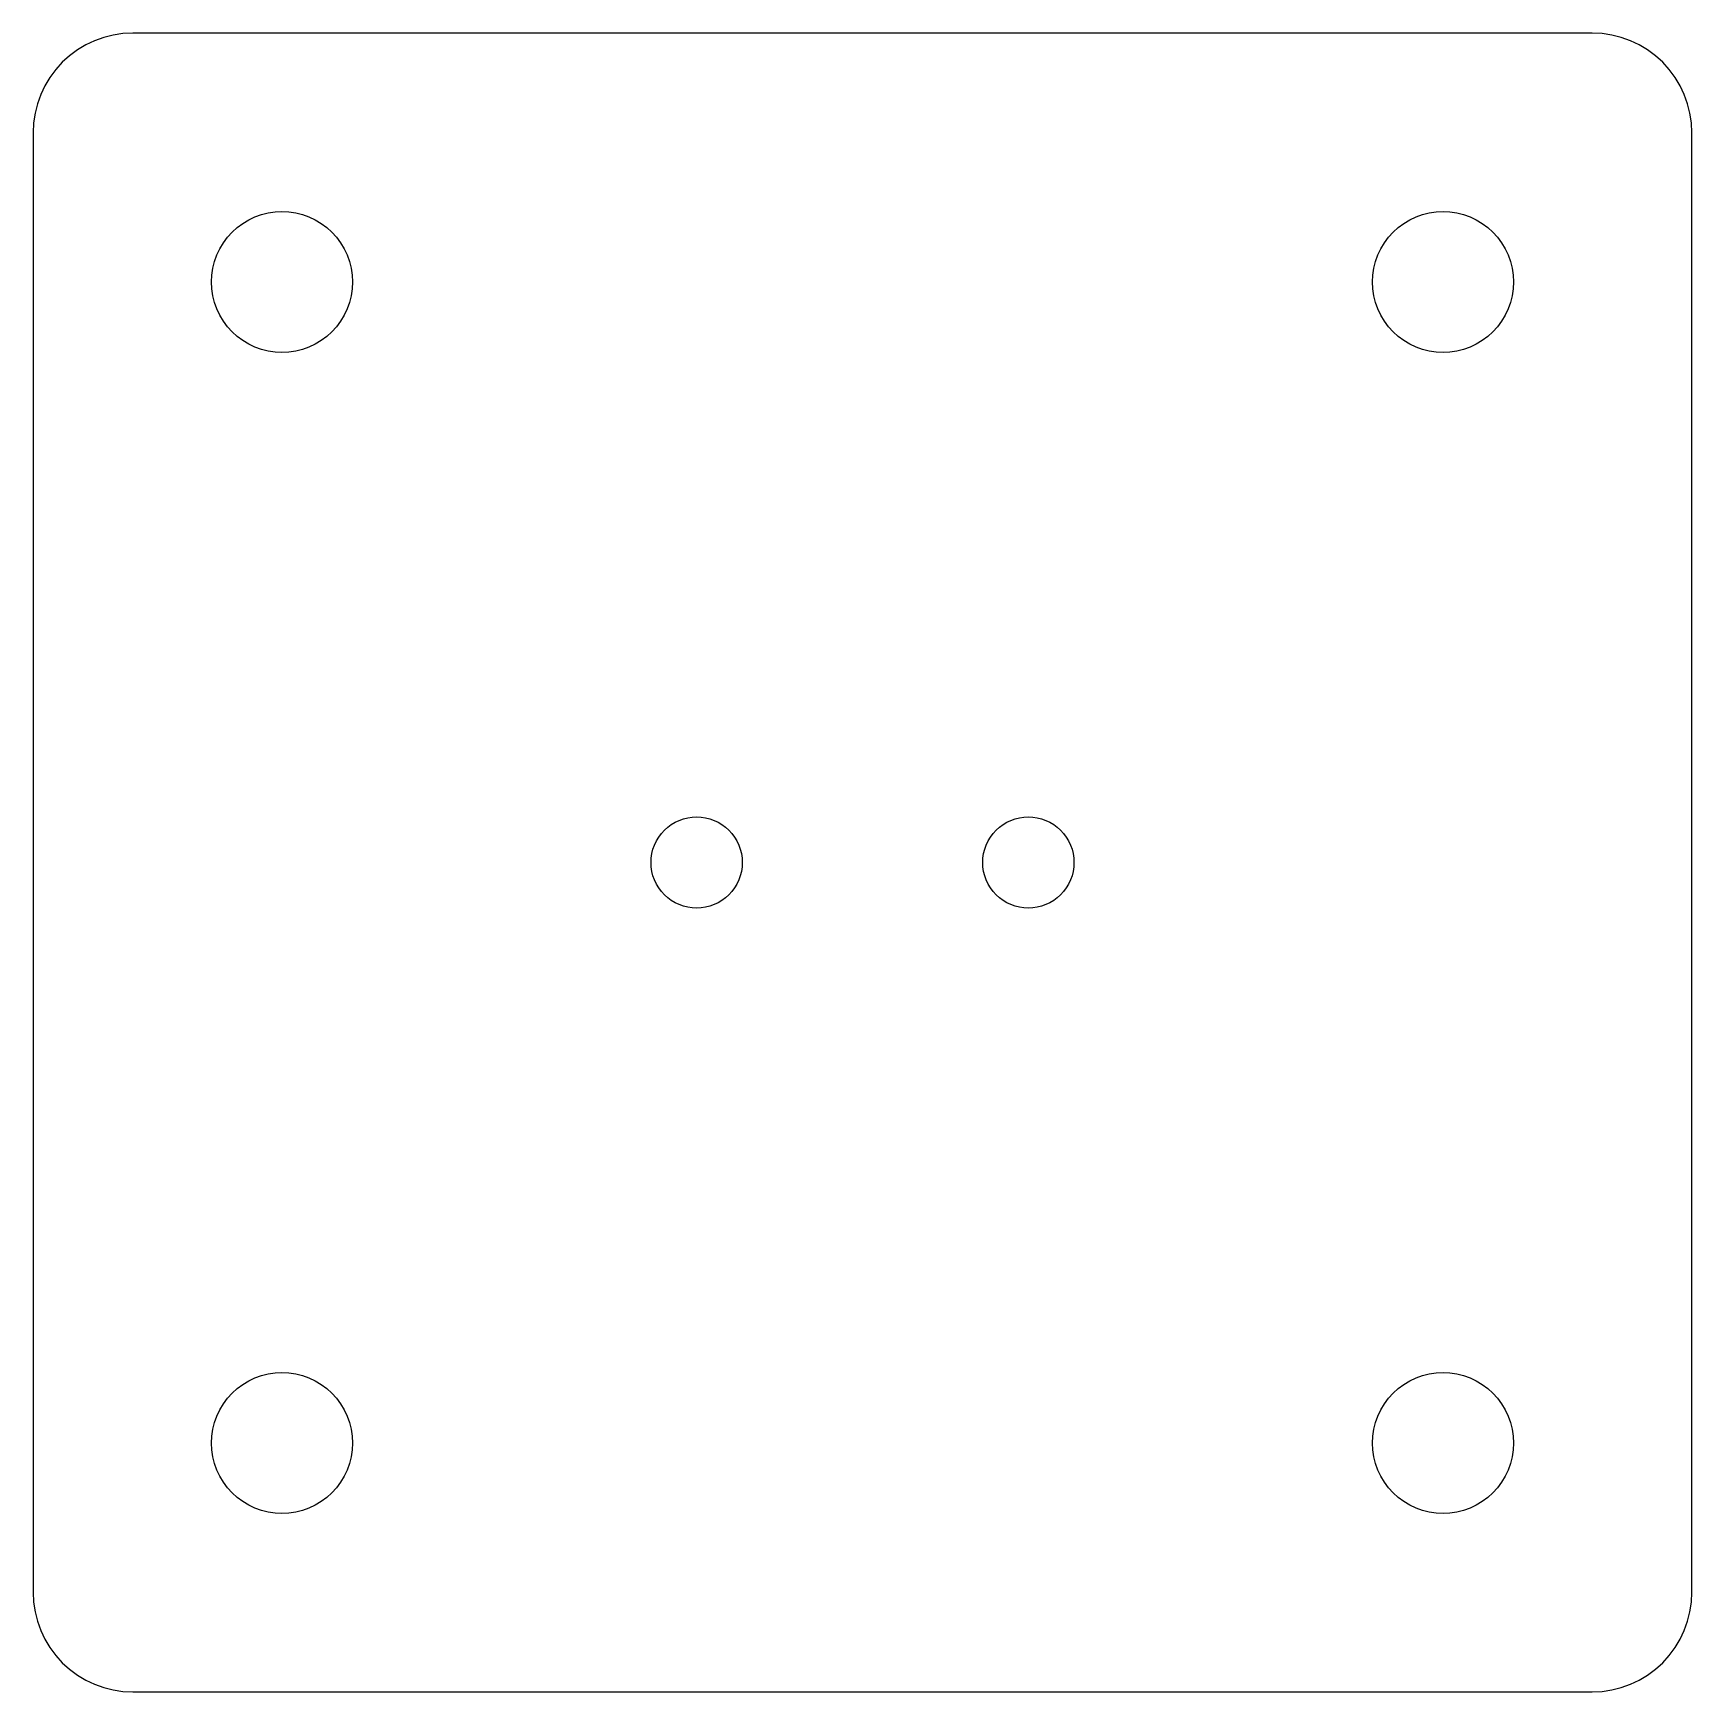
# Model space of a CAD drawing. Header units: metres. Extents: x -50 to 50, y -50 to 50.
import ezdxf

# ---------------------------------------------------------------- set-up
doc = ezdxf.new("R2010")
doc.units = ezdxf.units.M

msp = doc.modelspace()

# ---------------------------------------------------------------- linework, layer by layer
for p, q in [((-44, 50), (-44.5881, 49.9711)), ((44, 50), (-44, 50)), ((44.5881, 49.9711), (44, 50)), ((-46.8284, 49.2915), (-47.3334, 48.9888)), ((-46.2961, 49.5433), (-46.8284, 49.2915)), ((-45.7417, 49.7416), (-46.2961, 49.5433)), ((-45.1705, 49.8847), (-45.7417, 49.7416)), ((-44.5881, 49.9711), (-45.1705, 49.8847)), ((45.1705, 49.8847), (44.5881, 49.9711)), ((45.7417, 49.7416), (45.1705, 49.8847)), ((46.2961, 49.5433), (45.7417, 49.7416)), ((46.8284, 49.2915), (46.2961, 49.5433)), ((47.3334, 48.9888), (46.8284, 49.2915)), ((-48.2426, 48.2426), (-48.6381, 47.8064)), ((-47.8064, 48.6381), (-48.2426, 48.2426)), ((-47.3334, 48.9888), (-47.8064, 48.6381)), ((47.8064, 48.6381), (47.3334, 48.9888)), ((48.2426, 48.2426), (47.8064, 48.6381)), ((48.6381, 47.8064), (48.2426, 48.2426)), ((-48.9888, 47.3334), (-49.2915, 46.8284)), ((-48.6381, 47.8064), (-48.9888, 47.3334)), ((48.9888, 47.3334), (48.6381, 47.8064)), ((49.2915, 46.8284), (48.9888, 47.3334)), ((-49.5433, 46.2961), (-49.7416, 45.7417)), ((-49.2915, 46.8284), (-49.5433, 46.2961)), ((49.5433, 46.2961), (49.2915, 46.8284)), ((49.7416, 45.7417), (49.5433, 46.2961)), ((-49.8847, 45.1705), (-49.9711, 44.5881)), ((-49.7416, 45.7417), (-49.8847, 45.1705)), ((49.8847, 45.1705), (49.7416, 45.7417)), ((49.9711, 44.5881), (49.8847, 45.1705)), ((-49.9711, 44.5881), (-50, 44)), ((-50, 44), (-50, -44)), ((50, 44), (49.9711, 44.5881)), ((50, -44), (50, 44)), ((-36.6264, 38.9265), (-36.2337, 39.067)), ((-36.2337, 39.067), (-35.8291, 39.1683)), ((-35.8291, 39.1683), (-35.4166, 39.2295)), ((-35.4166, 39.2295), (-35, 39.25)), ((-35, 39.25), (-34.5834, 39.2295)), ((-34.5834, 39.2295), (-34.1709, 39.1683)), ((-34.1709, 39.1683), (-33.7663, 39.067)), ((-33.7663, 39.067), (-33.3736, 38.9265)), ((33.3736, 38.9265), (33.7663, 39.067)), ((33.7663, 39.067), (34.1709, 39.1683)), ((34.1709, 39.1683), (34.5834, 39.2295)), ((34.5834, 39.2295), (35, 39.25)), ((35, 39.25), (35.4166, 39.2295)), ((35.4166, 39.2295), (35.8291, 39.1683)), ((35.8291, 39.1683), (36.2337, 39.067)), ((36.2337, 39.067), (36.6264, 38.9265)), ((-38.2853, 37.6962), (-38.0052, 38.0052)), ((-38.0052, 38.0052), (-37.6962, 38.2853)), ((-37.6962, 38.2853), (-37.3612, 38.5337)), ((-37.3612, 38.5337), (-37.0034, 38.7482)), ((-37.0034, 38.7482), (-36.6264, 38.9265)), ((-33.3736, 38.9265), (-32.9966, 38.7482)), ((-32.9966, 38.7482), (-32.6388, 38.5337)), ((-32.6388, 38.5337), (-32.3038, 38.2853)), ((-32.3038, 38.2853), (-31.9948, 38.0052)), ((-31.9948, 38.0052), (-31.7147, 37.6962)), ((31.7147, 37.6962), (31.9948, 38.0052)), ((31.9948, 38.0052), (32.3038, 38.2853)), ((32.3038, 38.2853), (32.6388, 38.5337)), ((32.6388, 38.5337), (32.9966, 38.7482)), ((32.9966, 38.7482), (33.3736, 38.9265)), ((36.6264, 38.9265), (37.0034, 38.7482)), ((37.0034, 38.7482), (37.3612, 38.5337)), ((37.3612, 38.5337), (37.6962, 38.2853)), ((37.6962, 38.2853), (38.0052, 38.0052)), ((38.0052, 38.0052), (38.2853, 37.6962)), ((-38.9265, 36.6264), (-38.7482, 37.0034)), ((-38.7482, 37.0034), (-38.5337, 37.3612)), ((-38.5337, 37.3612), (-38.2853, 37.6962)), ((-31.7147, 37.6962), (-31.4662, 37.3612)), ((-31.4662, 37.3612), (-31.2518, 37.0034)), ((-31.2518, 37.0034), (-31.0735, 36.6264)), ((31.0735, 36.6264), (31.2518, 37.0034)), ((31.2518, 37.0034), (31.4662, 37.3612)), ((31.4662, 37.3612), (31.7147, 37.6962)), ((38.2853, 37.6962), (38.5337, 37.3612)), ((38.5337, 37.3612), (38.7482, 37.0034)), ((38.7482, 37.0034), (38.9265, 36.6264)), ((-39.1683, 35.8291), (-39.067, 36.2337)), ((-39.067, 36.2337), (-38.9265, 36.6264)), ((-31.0735, 36.6264), (-30.933, 36.2337)), ((-30.933, 36.2337), (-30.8316, 35.8291)), ((30.8316, 35.8291), (30.933, 36.2337)), ((30.933, 36.2337), (31.0735, 36.6264)), ((38.9265, 36.6264), (39.067, 36.2337)), ((39.067, 36.2337), (39.1683, 35.8291)), ((-39.25, 35), (-39.2295, 35.4166)), ((-39.2295, 34.5834), (-39.25, 35)), ((-39.2295, 35.4166), (-39.1683, 35.8291)), ((-30.8316, 35.8291), (-30.7705, 35.4166)), ((-30.7705, 35.4166), (-30.75, 35)), ((-30.75, 35), (-30.7705, 34.5834)), ((30.75, 35), (30.7705, 35.4166)), ((30.7705, 34.5834), (30.75, 35)), ((30.7705, 35.4166), (30.8316, 35.8291)), ((39.1683, 35.8291), (39.2295, 35.4166)), ((39.2295, 35.4166), (39.25, 35)), ((39.25, 35), (39.2295, 34.5834)), ((-39.1683, 34.1709), (-39.2295, 34.5834)), ((-39.067, 33.7663), (-39.1683, 34.1709)), ((-30.8316, 34.1709), (-30.933, 33.7663)), ((-30.7705, 34.5834), (-30.8316, 34.1709)), ((30.8316, 34.1709), (30.7705, 34.5834)), ((30.933, 33.7663), (30.8316, 34.1709)), ((39.1683, 34.1709), (39.067, 33.7663)), ((39.2295, 34.5834), (39.1683, 34.1709)), ((-38.9265, 33.3736), (-39.067, 33.7663)), ((-38.7482, 32.9966), (-38.9265, 33.3736)), ((-31.0735, 33.3736), (-31.2518, 32.9966)), ((-30.933, 33.7663), (-31.0735, 33.3736)), ((31.0735, 33.3736), (30.933, 33.7663)), ((31.2518, 32.9966), (31.0735, 33.3736)), ((38.9265, 33.3736), (38.7482, 32.9966)), ((39.067, 33.7663), (38.9265, 33.3736)), ((-38.5337, 32.6388), (-38.7482, 32.9966)), ((-38.2853, 32.3038), (-38.5337, 32.6388)), ((-38.0052, 31.9948), (-38.2853, 32.3038)), ((-31.7147, 32.3038), (-31.9948, 31.9948)), ((-31.4662, 32.6388), (-31.7147, 32.3038)), ((-31.2518, 32.9966), (-31.4662, 32.6388)), ((31.4662, 32.6388), (31.2518, 32.9966)), ((31.7147, 32.3038), (31.4662, 32.6388)), ((31.9948, 31.9948), (31.7147, 32.3038)), ((38.2853, 32.3038), (38.0052, 31.9948)), ((38.5337, 32.6388), (38.2853, 32.3038)), ((38.7482, 32.9966), (38.5337, 32.6388)), ((-37.6962, 31.7147), (-38.0052, 31.9948)), ((-37.3612, 31.4662), (-37.6962, 31.7147)), ((-37.0034, 31.2518), (-37.3612, 31.4662)), ((-36.6264, 31.0735), (-37.0034, 31.2518)), ((-36.2337, 30.933), (-36.6264, 31.0735)), ((-33.3736, 31.0735), (-33.7663, 30.933)), ((-32.9966, 31.2518), (-33.3736, 31.0735)), ((-32.6388, 31.4662), (-32.9966, 31.2518)), ((-32.3038, 31.7147), (-32.6388, 31.4662)), ((-31.9948, 31.9948), (-32.3038, 31.7147)), ((32.3038, 31.7147), (31.9948, 31.9948)), ((32.6388, 31.4662), (32.3038, 31.7147)), ((32.9966, 31.2518), (32.6388, 31.4662)), ((33.3736, 31.0735), (32.9966, 31.2518)), ((33.7663, 30.933), (33.3736, 31.0735)), ((36.6264, 31.0735), (36.2337, 30.933)), ((37.0034, 31.2518), (36.6264, 31.0735)), ((37.3612, 31.4662), (37.0034, 31.2518)), ((37.6962, 31.7147), (37.3612, 31.4662)), ((38.0052, 31.9948), (37.6962, 31.7147)), ((-35.8291, 30.8316), (-36.2337, 30.933)), ((-35.4166, 30.7705), (-35.8291, 30.8316)), ((-35, 30.75), (-35.4166, 30.7705)), ((-34.5834, 30.7705), (-35, 30.75)), ((-34.1709, 30.8316), (-34.5834, 30.7705)), ((-33.7663, 30.933), (-34.1709, 30.8316)), ((34.1709, 30.8316), (33.7663, 30.933)), ((34.5834, 30.7705), (34.1709, 30.8316)), ((35, 30.75), (34.5834, 30.7705)), ((35.4166, 30.7705), (35, 30.75)), ((35.8291, 30.8316), (35.4166, 30.7705)), ((36.2337, 30.933), (35.8291, 30.8316)), ((-11.9445, 1.94453), (-11.7446, 2.12578)), ((-11.7446, 2.12578), (-11.5278, 2.28653)), ((-11.5278, 2.28653), (-11.2963, 2.42528)), ((-11.2963, 2.42528), (-11.0524, 2.54066)), ((-11.0524, 2.54066), (-10.7983, 2.63158)), ((-10.7983, 2.63158), (-10.5365, 2.69716)), ((-10.5365, 2.69716), (-10.2695, 2.73676)), ((-10.2695, 2.73676), (-10, 2.75)), ((-10, 2.75), (-9.73044, 2.73676)), ((-9.73044, 2.73676), (-9.4635, 2.69716)), ((-9.4635, 2.69716), (-9.20171, 2.63158)), ((-9.20171, 2.63158), (-8.94762, 2.54066)), ((-8.94762, 2.54066), (-8.70364, 2.42528)), ((-8.70364, 2.42528), (-8.47217, 2.28653)), ((-8.47217, 2.28653), (-8.25542, 2.12578)), ((-8.25542, 2.12578), (-8.05545, 1.94453)), ((8.05545, 1.94453), (8.25542, 2.12578)), ((8.25542, 2.12578), (8.47217, 2.28653)), ((8.47217, 2.28653), (8.70364, 2.42528)), ((8.70364, 2.42528), (8.94762, 2.54066)), ((8.94762, 2.54066), (9.20171, 2.63158)), ((9.20171, 2.63158), (9.4635, 2.69716)), ((9.4635, 2.69716), (9.73044, 2.73676)), ((9.73044, 2.73676), (10, 2.75)), ((10, 2.75), (10.2695, 2.73676)), ((10.2695, 2.73676), (10.5365, 2.69716)), ((10.5365, 2.69716), (10.7983, 2.63158)), ((10.7983, 2.63158), (11.0524, 2.54066)), ((11.0524, 2.54066), (11.2963, 2.42528)), ((11.2963, 2.42528), (11.5278, 2.28653)), ((11.5278, 2.28653), (11.7446, 2.12578)), ((11.7446, 2.12578), (11.9445, 1.94453)), ((-12.6316, 0.798279), (-12.5407, 1.05237)), ((-12.5407, 1.05237), (-12.4253, 1.29634)), ((-12.4253, 1.29634), (-12.2865, 1.52782)), ((-12.2865, 1.52782), (-12.1258, 1.74457)), ((-12.1258, 1.74457), (-11.9445, 1.94453)), ((-8.05545, 1.94453), (-7.87421, 1.74457)), ((-7.87421, 1.74457), (-7.71346, 1.52782)), ((-7.71346, 1.52782), (-7.57471, 1.29634)), ((-7.57471, 1.29634), (-7.45932, 1.05237)), ((-7.45932, 1.05237), (-7.36841, 0.798279)), ((7.36841, 0.798279), (7.45932, 1.05237)), ((7.45932, 1.05237), (7.57471, 1.29634)), ((7.57471, 1.29634), (7.71346, 1.52782)), ((7.71346, 1.52782), (7.87421, 1.74457)), ((7.87421, 1.74457), (8.05545, 1.94453)), ((11.9445, 1.94453), (12.1258, 1.74457)), ((12.1258, 1.74457), (12.2865, 1.52782)), ((12.2865, 1.52782), (12.4253, 1.29634)), ((12.4253, 1.29634), (12.5407, 1.05237)), ((12.5407, 1.05237), (12.6316, 0.798279)), ((-12.75, 0), (-12.7368, 0.269547)), ((-12.7368, -0.269547), (-12.75, 0)), ((-12.7368, 0.269547), (-12.6972, 0.536484)), ((-12.6972, 0.536484), (-12.6316, 0.798279)), ((-7.36841, 0.798279), (-7.30283, 0.536484)), ((-7.30283, 0.536484), (-7.26323, 0.269547)), ((-7.26323, 0.269547), (-7.25, 0)), ((-7.25, 0), (-7.26323, -0.269547)), ((7.25, 0), (7.26323, 0.269547)), ((7.26323, -0.269547), (7.25, 0)), ((7.26323, 0.269547), (7.30283, 0.536484)), ((7.30283, 0.536484), (7.36841, 0.798279)), ((12.6316, 0.798279), (12.6972, 0.536484)), ((12.6972, 0.536484), (12.7368, 0.269547)), ((12.7368, 0.269547), (12.75, 0)), ((12.75, 0), (12.7368, -0.269547)), ((-12.6972, -0.536484), (-12.7368, -0.269547)), ((-12.6316, -0.798279), (-12.6972, -0.536484)), ((-12.5407, -1.05237), (-12.6316, -0.798279)), ((-7.36841, -0.798279), (-7.45932, -1.05237)), ((-7.30283, -0.536484), (-7.36841, -0.798279)), ((-7.26323, -0.269547), (-7.30283, -0.536484)), ((7.30283, -0.536484), (7.26323, -0.269547)), ((7.36841, -0.798279), (7.30283, -0.536484)), ((7.45932, -1.05237), (7.36841, -0.798279)), ((12.6316, -0.798279), (12.5407, -1.05237)), ((12.6972, -0.536484), (12.6316, -0.798279)), ((12.7368, -0.269547), (12.6972, -0.536484)), ((-12.4253, -1.29634), (-12.5407, -1.05237)), ((-12.2865, -1.52782), (-12.4253, -1.29634)), ((-12.1258, -1.74457), (-12.2865, -1.52782)), ((-11.9445, -1.94453), (-12.1258, -1.74457)), ((-11.7446, -2.12578), (-11.9445, -1.94453)), ((-8.05545, -1.94453), (-8.25542, -2.12578)), ((-7.87421, -1.74457), (-8.05545, -1.94453)), ((-7.71346, -1.52782), (-7.87421, -1.74457)), ((-7.57471, -1.29634), (-7.71346, -1.52782)), ((-7.45932, -1.05237), (-7.57471, -1.29634)), ((7.57471, -1.29634), (7.45932, -1.05237)), ((7.71346, -1.52782), (7.57471, -1.29634)), ((7.87421, -1.74457), (7.71346, -1.52782)), ((8.05545, -1.94453), (7.87421, -1.74457)), ((8.25542, -2.12578), (8.05545, -1.94453)), ((11.9445, -1.94453), (11.7446, -2.12578)), ((12.1258, -1.74457), (11.9445, -1.94453)), ((12.2865, -1.52782), (12.1258, -1.74457)), ((12.4253, -1.29634), (12.2865, -1.52782)), ((12.5407, -1.05237), (12.4253, -1.29634)), ((-11.5278, -2.28653), (-11.7446, -2.12578)), ((-11.2963, -2.42528), (-11.5278, -2.28653)), ((-11.0524, -2.54066), (-11.2963, -2.42528)), ((-10.7983, -2.63158), (-11.0524, -2.54066)), ((-10.5365, -2.69716), (-10.7983, -2.63158)), ((-10.2695, -2.73676), (-10.5365, -2.69716)), ((-10, -2.75), (-10.2695, -2.73676)), ((-9.73044, -2.73676), (-10, -2.75)), ((-9.4635, -2.69716), (-9.73044, -2.73676)), ((-9.20171, -2.63158), (-9.4635, -2.69716)), ((-8.94762, -2.54066), (-9.20171, -2.63158)), ((-8.70364, -2.42528), (-8.94762, -2.54066)), ((-8.47217, -2.28653), (-8.70364, -2.42528)), ((-8.25542, -2.12578), (-8.47217, -2.28653)), ((8.47217, -2.28653), (8.25542, -2.12578)), ((8.70364, -2.42528), (8.47217, -2.28653)), ((8.94762, -2.54066), (8.70364, -2.42528)), ((9.20171, -2.63158), (8.94762, -2.54066)), ((9.4635, -2.69716), (9.20171, -2.63158)), ((9.73044, -2.73676), (9.4635, -2.69716)), ((10, -2.75), (9.73044, -2.73676)), ((10.2695, -2.73676), (10, -2.75)), ((10.5365, -2.69716), (10.2695, -2.73676)), ((10.7983, -2.63158), (10.5365, -2.69716)), ((11.0524, -2.54066), (10.7983, -2.63158)), ((11.2963, -2.42528), (11.0524, -2.54066)), ((11.5278, -2.28653), (11.2963, -2.42528)), ((11.7446, -2.12578), (11.5278, -2.28653)), ((-36.6264, -31.0735), (-36.2337, -30.933)), ((-36.2337, -30.933), (-35.8291, -30.8316)), ((-35.8291, -30.8316), (-35.4166, -30.7705)), ((-35.4166, -30.7705), (-35, -30.75)), ((-35, -30.75), (-34.5834, -30.7705)), ((-34.5834, -30.7705), (-34.1709, -30.8316)), ((-34.1709, -30.8316), (-33.7663, -30.933)), ((-33.7663, -30.933), (-33.3736, -31.0735)), ((33.3736, -31.0735), (33.7663, -30.933)), ((33.7663, -30.933), (34.1709, -30.8316)), ((34.1709, -30.8316), (34.5834, -30.7705)), ((34.5834, -30.7705), (35, -30.75)), ((35, -30.75), (35.4166, -30.7705)), ((35.4166, -30.7705), (35.8291, -30.8316)), ((35.8291, -30.8316), (36.2337, -30.933)), ((36.2337, -30.933), (36.6264, -31.0735)), ((-38.2853, -32.3038), (-38.0052, -31.9948)), ((-38.0052, -31.9948), (-37.6962, -31.7147)), ((-37.6962, -31.7147), (-37.3612, -31.4662)), ((-37.3612, -31.4662), (-37.0034, -31.2518)), ((-37.0034, -31.2518), (-36.6264, -31.0735)), ((-33.3736, -31.0735), (-32.9966, -31.2518)), ((-32.9966, -31.2518), (-32.6388, -31.4662)), ((-32.6388, -31.4662), (-32.3038, -31.7147)), ((-32.3038, -31.7147), (-31.9948, -31.9948)), ((-31.9948, -31.9948), (-31.7147, -32.3038)), ((31.7147, -32.3038), (31.9948, -31.9948)), ((31.9948, -31.9948), (32.3038, -31.7147)), ((32.3038, -31.7147), (32.6388, -31.4662)), ((32.6388, -31.4662), (32.9966, -31.2518)), ((32.9966, -31.2518), (33.3736, -31.0735)), ((36.6264, -31.0735), (37.0034, -31.2518)), ((37.0034, -31.2518), (37.3612, -31.4662)), ((37.3612, -31.4662), (37.6962, -31.7147)), ((37.6962, -31.7147), (38.0052, -31.9948)), ((38.0052, -31.9948), (38.2853, -32.3038)), ((-38.9265, -33.3736), (-38.7482, -32.9966)), ((-38.7482, -32.9966), (-38.5337, -32.6388)), ((-38.5337, -32.6388), (-38.2853, -32.3038)), ((-31.7147, -32.3038), (-31.4662, -32.6388)), ((-31.4662, -32.6388), (-31.2518, -32.9966)), ((-31.2518, -32.9966), (-31.0735, -33.3736)), ((31.0735, -33.3736), (31.2518, -32.9966)), ((31.2518, -32.9966), (31.4662, -32.6388)), ((31.4662, -32.6388), (31.7147, -32.3038)), ((38.2853, -32.3038), (38.5337, -32.6388)), ((38.5337, -32.6388), (38.7482, -32.9966)), ((38.7482, -32.9966), (38.9265, -33.3736)), ((-39.1683, -34.1709), (-39.067, -33.7663)), ((-39.067, -33.7663), (-38.9265, -33.3736)), ((-31.0735, -33.3736), (-30.933, -33.7663)), ((-30.933, -33.7663), (-30.8316, -34.1709)), ((30.8316, -34.1709), (30.933, -33.7663)), ((30.933, -33.7663), (31.0735, -33.3736)), ((38.9265, -33.3736), (39.067, -33.7663)), ((39.067, -33.7663), (39.1683, -34.1709)), ((-39.25, -35), (-39.2295, -34.5834)), ((-39.2295, -35.4166), (-39.25, -35)), ((-39.2295, -34.5834), (-39.1683, -34.1709)), ((-30.8316, -34.1709), (-30.7705, -34.5834)), ((-30.7705, -34.5834), (-30.75, -35)), ((-30.75, -35), (-30.7705, -35.4166)), ((30.75, -35), (30.7705, -34.5834)), ((30.7705, -35.4166), (30.75, -35)), ((30.7705, -34.5834), (30.8316, -34.1709)), ((39.1683, -34.1709), (39.2295, -34.5834)), ((39.2295, -34.5834), (39.25, -35)), ((39.25, -35), (39.2295, -35.4166)), ((-39.1683, -35.8291), (-39.2295, -35.4166)), ((-39.067, -36.2337), (-39.1683, -35.8291)), ((-30.8316, -35.8291), (-30.933, -36.2337)), ((-30.7705, -35.4166), (-30.8316, -35.8291)), ((30.8316, -35.8291), (30.7705, -35.4166)), ((30.933, -36.2337), (30.8316, -35.8291)), ((39.1683, -35.8291), (39.067, -36.2337)), ((39.2295, -35.4166), (39.1683, -35.8291)), ((-38.9265, -36.6264), (-39.067, -36.2337)), ((-38.7482, -37.0034), (-38.9265, -36.6264)), ((-31.0735, -36.6264), (-31.2518, -37.0034)), ((-30.933, -36.2337), (-31.0735, -36.6264)), ((31.0735, -36.6264), (30.933, -36.2337)), ((31.2518, -37.0034), (31.0735, -36.6264)), ((38.9265, -36.6264), (38.7482, -37.0034)), ((39.067, -36.2337), (38.9265, -36.6264)), ((-38.5337, -37.3612), (-38.7482, -37.0034)), ((-38.2853, -37.6962), (-38.5337, -37.3612)), ((-38.0052, -38.0052), (-38.2853, -37.6962)), ((-31.7147, -37.6962), (-31.9948, -38.0052)), ((-31.4662, -37.3612), (-31.7147, -37.6962)), ((-31.2518, -37.0034), (-31.4662, -37.3612)), ((31.4662, -37.3612), (31.2518, -37.0034)), ((31.7147, -37.6962), (31.4662, -37.3612)), ((31.9948, -38.0052), (31.7147, -37.6962)), ((38.2853, -37.6962), (38.0052, -38.0052)), ((38.5337, -37.3612), (38.2853, -37.6962)), ((38.7482, -37.0034), (38.5337, -37.3612)), ((-37.6962, -38.2853), (-38.0052, -38.0052)), ((-37.3612, -38.5337), (-37.6962, -38.2853)), ((-37.0034, -38.7482), (-37.3612, -38.5337)), ((-36.6264, -38.9265), (-37.0034, -38.7482)), ((-36.2337, -39.067), (-36.6264, -38.9265)), ((-33.3736, -38.9265), (-33.7663, -39.067)), ((-32.9966, -38.7482), (-33.3736, -38.9265)), ((-32.6388, -38.5337), (-32.9966, -38.7482)), ((-32.3038, -38.2853), (-32.6388, -38.5337)), ((-31.9948, -38.0052), (-32.3038, -38.2853)), ((32.3038, -38.2853), (31.9948, -38.0052)), ((32.6388, -38.5337), (32.3038, -38.2853)), ((32.9966, -38.7482), (32.6388, -38.5337)), ((33.3736, -38.9265), (32.9966, -38.7482)), ((33.7663, -39.067), (33.3736, -38.9265)), ((36.6264, -38.9265), (36.2337, -39.067)), ((37.0034, -38.7482), (36.6264, -38.9265)), ((37.3612, -38.5337), (37.0034, -38.7482)), ((37.6962, -38.2853), (37.3612, -38.5337)), ((38.0052, -38.0052), (37.6962, -38.2853)), ((-35.8291, -39.1683), (-36.2337, -39.067)), ((-35.4166, -39.2295), (-35.8291, -39.1683)), ((-35, -39.25), (-35.4166, -39.2295)), ((-34.5834, -39.2295), (-35, -39.25)), ((-34.1709, -39.1683), (-34.5834, -39.2295)), ((-33.7663, -39.067), (-34.1709, -39.1683)), ((34.1709, -39.1683), (33.7663, -39.067)), ((34.5834, -39.2295), (34.1709, -39.1683)), ((35, -39.25), (34.5834, -39.2295)), ((35.4166, -39.2295), (35, -39.25)), ((35.8291, -39.1683), (35.4166, -39.2295)), ((36.2337, -39.067), (35.8291, -39.1683)), ((-50, -44), (-49.9711, -44.5881)), ((49.9711, -44.5881), (50, -44)), ((-49.9711, -44.5881), (-49.8847, -45.1705)), ((49.8847, -45.1705), (49.9711, -44.5881)), ((-49.8847, -45.1705), (-49.7416, -45.7417)), ((-49.7416, -45.7417), (-49.5433, -46.2961)), ((49.5433, -46.2961), (49.7416, -45.7417)), ((49.7416, -45.7417), (49.8847, -45.1705)), ((-49.5433, -46.2961), (-49.2915, -46.8284)), ((-49.2915, -46.8284), (-48.9888, -47.3334)), ((48.9888, -47.3334), (49.2915, -46.8284)), ((49.2915, -46.8284), (49.5433, -46.2961)), ((-48.9888, -47.3334), (-48.6381, -47.8064)), ((-48.6381, -47.8064), (-48.2426, -48.2426)), ((48.2426, -48.2426), (48.6381, -47.8064)), ((48.6381, -47.8064), (48.9888, -47.3334)), ((-48.2426, -48.2426), (-47.8064, -48.6381)), ((-47.8064, -48.6381), (-47.3334, -48.9888)), ((-47.3334, -48.9888), (-46.8284, -49.2915)), ((46.8284, -49.2915), (47.3334, -48.9888)), ((47.3334, -48.9888), (47.8064, -48.6381)), ((47.8064, -48.6381), (48.2426, -48.2426)), ((-46.8284, -49.2915), (-46.2961, -49.5433)), ((-46.2961, -49.5433), (-45.7417, -49.7416)), ((-45.7417, -49.7416), (-45.1705, -49.8847)), ((-45.1705, -49.8847), (-44.5881, -49.9711)), ((-44.5881, -49.9711), (-44, -50)), ((-44, -50), (44, -50)), ((44, -50), (44.5881, -49.9711)), ((44.5881, -49.9711), (45.1705, -49.8847)), ((45.1705, -49.8847), (45.7417, -49.7416)), ((45.7417, -49.7416), (46.2961, -49.5433)), ((46.2961, -49.5433), (46.8284, -49.2915))]:
    msp.add_line(p, q)

doc.saveas('drawing.dxf')
